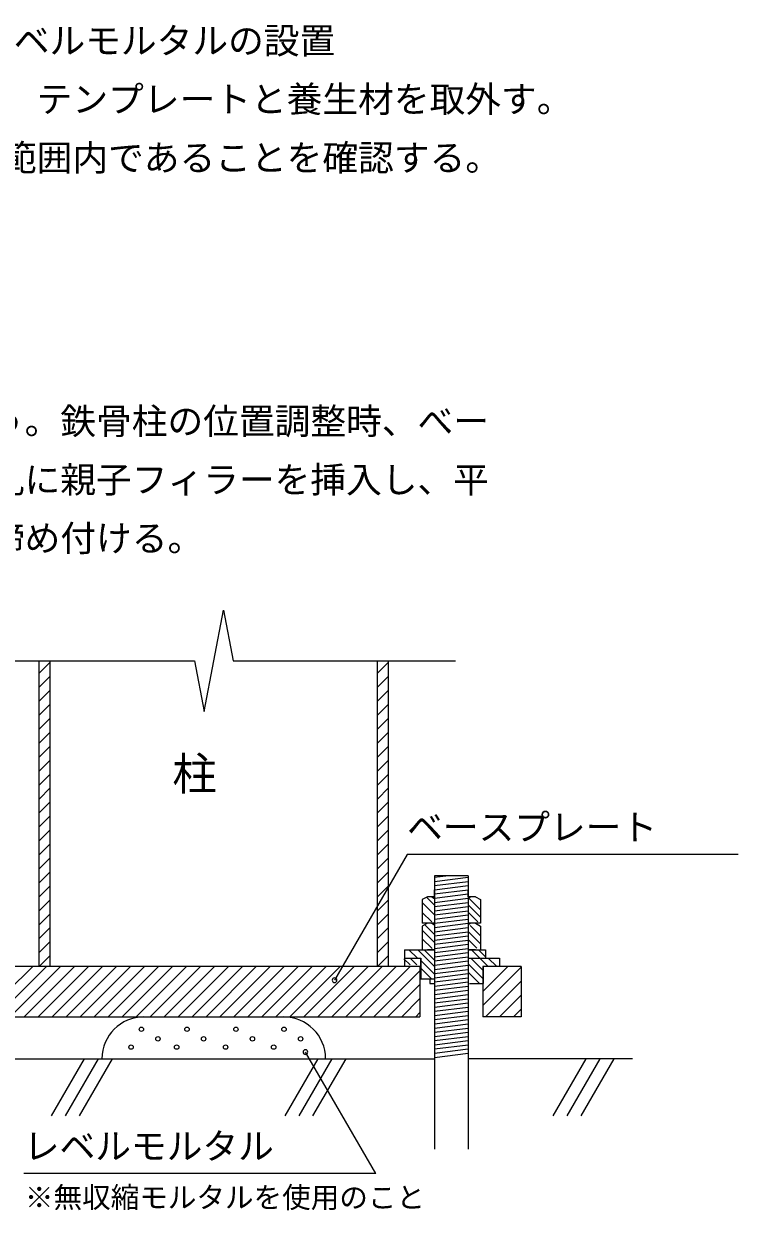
# Model space of a CAD drawing. Units: millimetres, scale not verified. Extents: x -29750 to 29507, y -17676 to 20635.
# Drawn here: x 3968 to 8541, y 4859 to 12460 of the extents above; entities that cross this region are included whole.
import ezdxf
from ezdxf.enums import TextEntityAlignment as Align

# ---------------------------------------------------------------- set-up
doc = ezdxf.new("R2010")
doc.units = ezdxf.units.MM
doc.header["$LTSCALE"] = 30
doc.layers.add('0-2_0-8_文字', color=7, linetype='Continuous', lineweight=18)
doc.styles.add('ＭＳ ゴシック', font='')
doc.styles.get('ＭＳ ゴシック').set_extended_font_data('MS Gothic')

msp = doc.modelspace()

# ---------------------------------------------------------------- linework, layer by layer
at = {"layer": '0-2_0-8_文字'}
for p, q in [((5122.03, 8054.1), (5245.85, 8704.12)), ((5245.85, 8704.12), (5307.75, 8379.11)), ((4065.69, 6419.94), (4065.69, 8379.11)), ((4065.69, 8298.6), (4136.24, 8369.15)), ((4136.24, 6419.94), (4136.24, 8379.11)), ((5307.75, 8379.11), (6731.6, 8379.11)), ((6231.63, 6419.94), (6231.63, 8379.11)), ((6231.63, 8298.6), (6302.19, 8369.15)), ((6302.19, 6419.94), (6302.19, 8379.11)), ((4065.69, 8209.14), (4136.24, 8279.69)), ((6231.63, 8209.14), (6302.19, 8279.69)), ((4065.69, 8119.68), (4136.24, 8190.23)), ((6231.63, 8119.68), (6302.19, 8190.23)), ((4065.69, 8030.22), (4136.24, 8100.77)), ((6231.63, 8030.22), (6302.19, 8100.77)), ((4065.69, 7940.76), (4136.24, 8011.31)), ((6231.63, 7940.76), (6302.19, 8011.31)), ((4065.69, 7851.3), (4136.24, 7921.85)), ((6231.63, 7851.3), (6302.19, 7921.85)), ((4065.69, 7761.84), (4136.24, 7832.39)), ((6231.63, 7761.84), (6302.19, 7832.39)), ((4065.69, 7672.38), (4136.24, 7742.93)), ((6231.63, 7672.38), (6302.19, 7742.93)), ((4065.69, 7582.92), (4136.24, 7653.47)), ((6231.63, 7582.92), (6302.19, 7653.47)), ((4065.69, 7493.46), (4136.24, 7564.01)), ((6231.63, 7493.46), (6302.19, 7564.01)), ((4065.69, 7404), (4136.24, 7474.55)), ((6231.63, 7404), (6302.19, 7474.55)), ((4065.69, 7314.54), (4136.24, 7385.09)), ((6231.63, 7314.54), (6302.19, 7385.09)), ((4065.69, 7225.08), (4136.24, 7295.63)), ((6231.63, 7225.08), (6302.19, 7295.63)), ((4065.69, 7135.62), (4136.24, 7206.17)), ((6231.63, 7135.62), (6302.19, 7206.17)), ((4065.69, 7046.16), (4136.24, 7116.71)), ((6421.51, 7137.33), (5956.97, 6332.73)), ((6231.63, 7046.16), (6302.19, 7116.71)), ((8540.72, 7137.33), (6421.51, 7137.33)), ((4065.69, 6956.7), (4136.24, 7027.25)), ((6231.63, 6956.7), (6302.19, 7027.25)), ((6597.41, 6992.48), (6669, 7001.43)), ((6597.41, 7001.43), (6597.41, 5250.24)), ((6812.17, 7001.43), (6597.47, 7001.43)), ((6812.11, 7001.43), (6812.11, 5250.24)), ((4065.69, 6867.24), (4136.24, 6937.79)), ((6231.63, 6867.24), (6302.19, 6937.79)), ((6597.41, 6965.65), (6812.11, 6992.48)), ((6597.41, 6938.81), (6812.11, 6965.65)), ((6597.41, 6911.97), (6812.11, 6938.81)), ((4065.69, 6777.78), (4136.24, 6848.33)), ((6231.63, 6777.78), (6302.19, 6848.33)), ((6518.68, 6848.9), (6518.68, 6697.26)), ((6545.84, 6864.36), (6597.41, 6812.8)), ((6579.6, 6867.24), (6597.41, 6857.13)), ((6597.41, 6867.24), (6597.41, 6911.97)), ((6597.41, 6885.13), (6812.11, 6911.97)), ((6597.41, 6858.29), (6812.11, 6885.13)), ((6597.41, 6867.24), (6597.41, 6697.26)), ((6597.41, 6831.45), (6812.11, 6858.29)), ((6812.11, 6867.24), (6812.11, 6911.97)), ((6829.92, 6867.24), (6812.11, 6857.13)), ((6858.63, 6867.24), (6812.11, 6867.24)), ((6812.11, 6867.24), (6812.11, 6697.26)), ((6815.34, 6858.96), (6890.84, 6783.47)), ((6858.63, 6867.24), (6890.84, 6848.9)), ((6890.84, 6848.9), (6890.84, 6697.26)), ((6518.68, 6829.44), (6597.41, 6750.72)), ((6518.68, 6767.36), (6578.61, 6707.43)), ((6597.41, 6804.62), (6812.11, 6831.45)), ((6597.41, 6777.78), (6812.11, 6804.62)), ((6597.41, 6750.94), (6812.11, 6777.78)), ((6812.11, 6815.62), (6890.84, 6736.9)), ((6874.7, 6706.47), (6812.11, 6769.06)), ((4065.69, 6688.32), (4136.24, 6758.87)), ((6231.63, 6688.32), (6302.19, 6758.87)), ((6550.89, 6697.26), (6518.68, 6678.93)), ((6597.41, 6697.26), (6518.68, 6697.26)), ((6597.41, 6697.26), (6550.95, 6697.26)), ((6579.6, 6697.26), (6597.41, 6687.15)), ((6597.41, 6724.1), (6812.11, 6750.94)), ((6597.41, 6697.26), (6812.11, 6724.1)), ((6597.41, 6670.43), (6812.11, 6697.26)), ((6597.41, 6697.26), (6597.41, 6527.29)), ((6858.57, 6697.26), (6812.11, 6697.26)), ((6829.92, 6697.26), (6812.11, 6687.15)), ((6812.11, 6697.26), (6812.11, 6527.29)), ((6890.84, 6697.26), (6812.11, 6697.26)), ((6858.63, 6697.26), (6890.84, 6678.93)), ((4065.69, 6598.86), (4136.24, 6669.41)), ((6231.63, 6598.86), (6302.19, 6669.41)), ((6518.68, 6678.93), (6518.68, 6527.29)), ((6518.68, 6652.67), (6597.41, 6573.94)), ((6534.79, 6688.1), (6597.41, 6625.47)), ((6597.41, 6643.59), (6812.11, 6670.43)), ((6597.41, 6616.75), (6812.11, 6643.59)), ((6597.41, 6589.91), (6812.11, 6616.75)), ((6812.11, 6643.9), (6890.84, 6565.18)), ((6824.46, 6683.26), (6890.84, 6616.89)), ((6890.84, 6678.93), (6890.84, 6527.29)), ((4065.69, 6509.4), (4136.24, 6579.95)), ((6231.63, 6509.4), (6302.19, 6579.95)), ((6518.68, 6597.2), (6580.67, 6535.21)), ((6597.41, 6563.07), (6812.11, 6589.91)), ((6597.41, 6536.24), (6812.11, 6563.07)), ((6812.11, 6593.8), (6867.58, 6538.34)), ((4065.69, 6419.94), (4136.24, 6490.49)), ((6231.63, 6419.94), (6302.19, 6490.49)), ((6440.08, 6430.99), (6400.59, 6470.47)), ((6403.74, 6527.29), (6403.74, 6473.62)), ((6403.74, 6527.29), (6597.41, 6527.29)), ((6403.74, 6473.62), (6509.3, 6473.62)), ((6404.63, 6473.62), (6404.63, 6419.94)), ((6433.39, 6527.29), (6487.07, 6473.62)), ((6483.18, 6430.99), (6440.55, 6473.62)), ((6490.65, 6527.29), (6595.25, 6422.69)), ((6509.3, 6419.94), (6509.3, 6473.62)), ((6509.3, 6473.62), (6509.3, 6339.42)), ((6531.49, 6527.29), (6601.44, 6457.33)), ((6597.41, 6527.29), (6550.89, 6527.29)), ((6597.41, 6509.4), (6812.11, 6536.24)), ((6597.41, 6482.56), (6812.11, 6509.4)), ((6597.41, 6455.72), (6812.11, 6482.56)), ((6858.63, 6527.29), (6812.11, 6527.29)), ((6816.15, 6527.29), (6922.61, 6527.29)), ((6817.04, 6473.62), (6922.61, 6473.62)), ((6910.08, 6393.58), (6830.04, 6473.62)), ((6941.21, 6419.94), (6833.86, 6527.29)), ((6878.59, 6527.29), (6922.61, 6483.28)), ((6922.61, 6527.29), (6922.61, 6473.62)), ((6922.61, 6473.62), (7012.96, 6473.62)), ((6994.89, 6419.94), (6941.21, 6473.62)), ((7012.96, 6473.62), (7012.96, 6419.94)), ((6503.47, 6419.94), (3864.4, 6419.94)), ((3864.4, 6259.38), (4024.96, 6419.94)), ((3864.4, 6169.92), (4114.42, 6419.94)), ((3881.82, 6097.88), (4203.88, 6419.94)), ((3971.28, 6097.88), (4293.34, 6419.94)), ((4060.74, 6097.88), (4382.8, 6419.94)), ((4150.2, 6097.88), (4472.26, 6419.94)), ((4239.66, 6097.88), (4561.72, 6419.94)), ((4329.12, 6097.88), (4651.18, 6419.94)), ((4418.58, 6097.88), (4740.64, 6419.94)), ((4508.04, 6097.88), (4830.1, 6419.94)), ((4597.5, 6097.88), (4919.56, 6419.94)), ((4686.96, 6097.88), (5009.02, 6419.94)), ((4776.42, 6097.88), (5098.48, 6419.94)), ((4865.88, 6097.88), (5187.94, 6419.94)), ((4955.34, 6097.88), (5277.4, 6419.94)), ((5044.8, 6097.88), (5366.86, 6419.94)), ((5134.26, 6097.88), (5456.32, 6419.94)), ((5223.72, 6097.88), (5545.78, 6419.94)), ((5313.18, 6097.88), (5635.24, 6419.94)), ((5402.64, 6097.88), (5724.7, 6419.94)), ((5492.1, 6097.88), (5814.16, 6419.94)), ((5581.56, 6097.88), (5903.62, 6419.94)), ((5671.02, 6097.88), (5993.08, 6419.94)), ((5760.48, 6097.88), (6082.54, 6419.94)), ((5849.94, 6097.88), (6172, 6419.94)), ((5939.4, 6097.88), (6261.46, 6419.94)), ((6028.86, 6097.88), (6350.92, 6419.94)), ((6118.32, 6097.88), (6440.38, 6419.94)), ((6207.78, 6097.88), (6503.47, 6393.58)), ((6503.47, 6419.94), (6503.47, 6097.88)), ((6503.47, 6419.94), (6505.26, 6419.94)), ((6509.3, 6459.61), (6601.44, 6367.47)), ((6579.79, 6339.42), (6509.3, 6409.92)), ((6597.41, 6428.88), (6812.11, 6455.72)), ((6597.41, 6402.05), (6812.11, 6428.88)), ((6597.41, 6375.21), (6812.11, 6402.05)), ((6908.29, 6341.53), (6816.15, 6433.67)), ((6906.04, 6419.94), (6906.04, 6097.88)), ((7152.06, 6419.94), (6906.04, 6419.94)), ((6906.04, 6259.38), (7066.6, 6419.94)), ((6906.04, 6169.92), (7152.06, 6415.94)), ((6908.29, 6419.94), (6908.29, 6312.59)), ((7012.96, 6419.94), (6910.08, 6419.94)), ((6601.44, 6339.42), (6509.3, 6339.42)), ((6567.73, 6339.42), (6567.73, 6312.59)), ((6567.73, 6312.59), (6601.44, 6312.59)), ((6597.41, 6348.37), (6812.11, 6375.21)), ((6597.41, 6321.53), (6812.11, 6348.37)), ((6597.41, 6294.69), (6812.11, 6321.53)), ((6883.96, 6312.59), (6816.15, 6380.4)), ((6820.62, 6312.59), (6908.29, 6312.59)), ((6923.46, 6097.88), (7152.06, 6326.48)), ((6297.24, 6097.88), (6503.47, 6304.12)), ((6597.41, 6267.86), (6812.11, 6294.69)), ((6597.41, 6241.02), (6812.11, 6267.86)), ((6597.41, 6214.18), (6812.11, 6241.02)), ((7012.92, 6097.88), (7152.06, 6237.02)), ((6386.7, 6097.88), (6503.47, 6214.65)), ((6597.41, 6187.34), (6812.11, 6214.18)), ((6597.41, 6160.5), (6812.11, 6187.34)), ((6597.41, 6133.67), (6812.11, 6160.5)), ((3864.4, 6097.88), (6503.47, 6097.88)), ((6476.16, 6097.88), (6503.47, 6125.19)), ((6597.41, 6106.83), (6812.11, 6133.67)), ((6597.41, 6079.99), (6812.11, 6106.83)), ((7102.38, 6097.88), (7152.06, 6147.56)), ((6597.41, 6053.15), (6812.11, 6079.99)), ((6597.41, 6026.31), (6812.11, 6053.15)), ((6597.41, 5999.48), (6812.11, 6026.31)), ((6597.41, 5972.64), (6812.11, 5999.48)), ((6597.41, 5945.8), (6812.11, 5972.64)), ((6597.41, 5918.96), (6812.11, 5945.8)), ((6220.64, 5093.29), (5770.87, 5872.31)), ((6597.41, 5892.13), (6812.11, 5918.96)), ((6597.41, 5865.29), (6812.11, 5892.13)), ((6597.41, 5838.45), (6812.11, 5865.29)), ((3770.47, 5829.5), (6597.41, 5829.5)), ((4355.32, 5829.5), (4143.55, 5462.72)), ((4444.78, 5829.5), (4233.01, 5462.72)), ((4534.24, 5829.5), (4322.47, 5462.72)), ((5849.73, 5829.5), (5637.97, 5462.72)), ((5939.19, 5829.5), (5727.43, 5462.72)), ((6028.65, 5829.5), (5816.89, 5462.72)), ((7863.74, 5829.5), (6812.11, 5829.5)), ((7566.1, 5829.5), (7354.34, 5462.72)), ((7655.56, 5829.5), (7443.8, 5462.72)), ((7745.02, 5829.5), (7533.26, 5462.72)), ((6220.64, 5093.29), (3968.28, 5093.29))]:
    msp.add_line(p, q, dxfattribs=at)
for points in [[(3636.28, 8379.11), (5060.13, 8379.11), (5122.03, 8054.1)], [(6597.41, 6867.24), (6550.89, 6867.24), (6518.68, 6848.9)], [(7152.06, 6419.94), (7152.06, 6097.88), (6906.04, 6097.88)]]:
    msp.add_lwpolyline(points, dxfattribs=at)
for centre in [(4720.83, 6018.26), (5012.56, 6018.26), (5325.67, 6018.26), (5633.41, 6018.26), (4826.82, 5957.07), (5118.55, 5957.07), (5431.66, 5957.07), (5739.4, 5957.07), (4654.72, 5903.75), (4946.45, 5903.75), (5259.56, 5903.75), (5567.3, 5903.75)]:
    msp.add_circle(centre, 13.97, dxfattribs=at)
for centre, radius, start, end in [((5956.97, 6332.73), 15, 90, 180), ((5956.97, 6332.73), 15, 180, 270), ((5956.97, 6332.73), 15, 0, 90), ((5956.97, 6332.73), 15, 270, 360), ((4736.64, 5829.5), 268.38, 90, 180), ((5631.24, 5829.5), 268.38, 0, 90), ((5770.87, 5872.31), 15, 90, 180), ((5770.87, 5872.31), 15, 180, 270), ((5770.87, 5872.31), 15, 0, 90), ((5770.87, 5872.31), 15, 270, 360)]:
    msp.add_arc(centre, radius, start, end, dxfattribs=at)

# ---------------------------------------------------------------- texts
at = {"layer": '0-2_0-8_文字', "style": 'ＭＳ ゴシック'}
for s, height, p in [('アンカーボルト位置の確認・レベルモルタルの設置', 167.6, (703.46, 12217.66)), ('基礎コンクリートの硬化後、テンプレートと養生材を取外す。', 167.6, (1078.46, 11842.66)), ('アンカーボルト位置が許容範囲内であることを確認する。', 167.6, (1078.46, 11467.66)), ('レベルモルタルの硬化後に行う。鉄骨柱の位置調整時、べー', 167.6, (772.78, 9780.16)), ('スプレートのアンカーボルト孔に親子フィラーを挿入し、平', 167.6, (772.78, 9405.16)), ('座金を乗せ、ナットによって締め付ける。', 167.6, (772.78, 9030.16)), ('柱', 209.5, (4918.48, 7488.23)), ('ベースプレート', 167.6, (6421.51, 7179.63)), ('レベルモルタル', 167.6, (3968.28, 5135.59)), ('※無収縮モルタルを使用のこと', 134.1, (3975.34, 4834.07))]:
    msp.add_text(s, height=height, dxfattribs=at).set_placement(p, align=Align.BOTTOM_LEFT)

doc.saveas('drawing.dxf')
